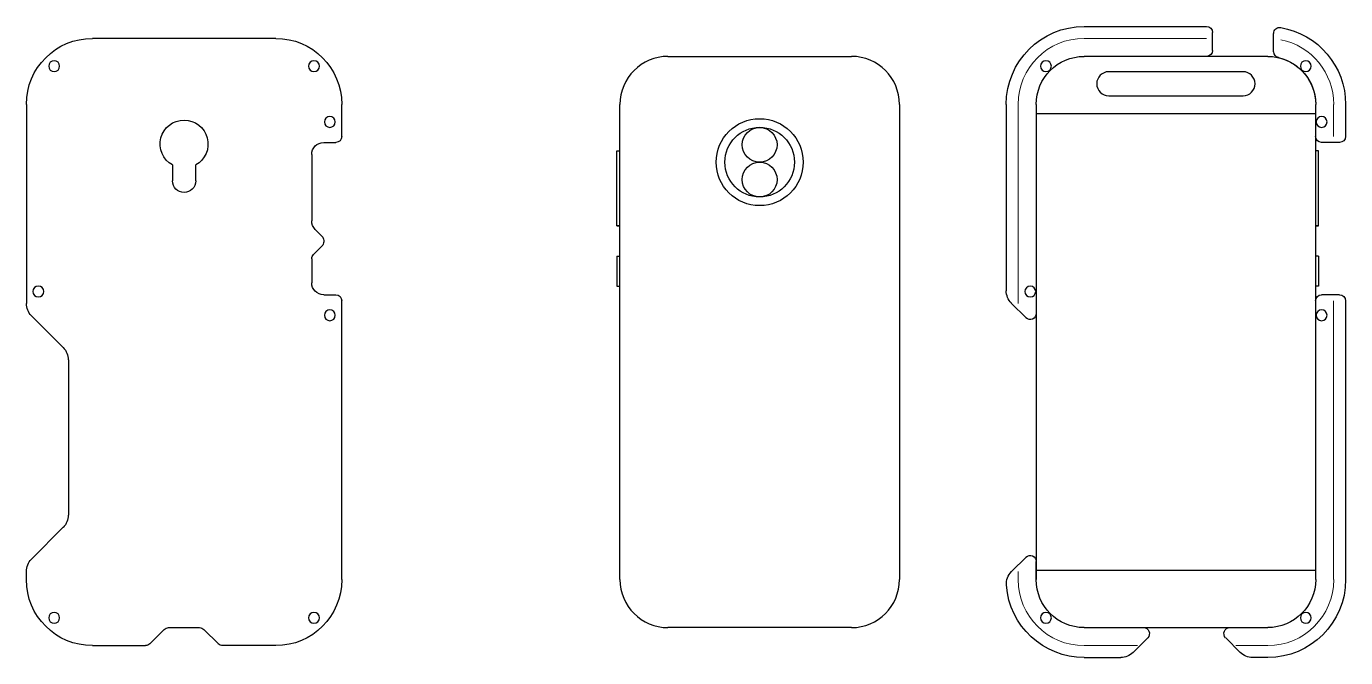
# Model space of a CAD drawing. Header units: inches. Extents: x -6.2 to 19.1, y -0.3 to 14.3.
# Drawn here: x -6.19 to 7.56, y -0.31 to 6.26 of the extents above; entities that cross this region are included whole.
import ezdxf

# ---------------------------------------------------------------- set-up
doc = ezdxf.new("R2010")
doc.units = ezdxf.units.IN
doc.header["$MEASUREMENT"] = 0
doc.layers.add('NOPLOT', color=40, linetype='Continuous', lineweight=5)

# ---------------------------------------------------------------- blocks, each defined once
blk = doc.blocks.new('PhoneOutline')
for p, q in [((-0.937, 3.636), (0.976, 3.636)), ((-1.437, -1.816), (-1.437, 3.136)), ((1.476, 3.136), (1.476, -1.816)), ((-1.468, 2.651), (-1.437, 2.651)), ((-1.468, 1.87), (-1.468, 2.651)), ((-1.468, 1.87), (-1.437, 1.87)), ((-1.437, 1.87), (-1.468, 1.87)), ((-1.468, 1.553), (-1.437, 1.553)), ((-1.468, 1.553), (-1.468, 1.241)), ((-1.468, 1.241), (-1.437, 1.241)), ((0.976, -2.316), (-0.937, -2.316))]:
    blk.add_line(p, q)
for centre, start, end in [((-0.937, 3.136), 90, 180), ((0.976, 3.136), 0, 90), ((-0.937, -1.816), 180, 270), ((0.976, -1.816), 270, 0)]:
    blk.add_arc(centre, 0.5, start, end)
blk = doc.blocks.new('Layer2')
at = {"color": 0}
for p, q in [((2.12, 2.311), (2.12, 2.502)), ((2.757, 2.325), (2.757, 2.512)), ((4.095, 2.575), (2.82, 2.575)), ((2.82, 2.262), (4.095, 2.262)), ((1.37, 1.762), (1.37, 1.428)), ((1.682, 1.428), (1.682, 1.762)), ((4.595, 1.762), (4.595, -0.417)), ((4.907, 1.762), (4.907, -0.18)), ((1.432, 1.366), (1.62, 1.366)), ((1.432, -0.221), (1.62, -0.221)), ((1.37, -0.284), (1.37, -3.19)), ((1.682, -3.19), (1.682, -0.284)), ((4.701, -0.462), (4.854, -0.309)), ((4.595, -3.19), (4.595, -3)), ((4.701, -2.955), (4.852, -3.106)), ((2.576, -3.69), (2.182, -3.69)), ((4.095, -3.69), (3.477, -3.69)), ((2.62, -3.797), (2.468, -3.949)), ((3.433, -3.797), (3.585, -3.949)), ((2.182, -4.002), (2.339, -4.002)), ((4.095, -4.002), (3.714, -4.002))]:
    blk.add_line(p, q, dxfattribs=at)
for centre, radius in [((1.785, 2.16), 0.0567), ((4.493, 2.16), 0.0567), ((1.62, 1.579), 0.0568), ((4.657, -0.188), 0.0567), ((1.62, -0.435), 0.0568), ((1.785, -3.588), 0.0567), ((4.493, -3.588), 0.0567)]:
    blk.add_circle(centre, radius, dxfattribs=at)
for centre, radius, start, end in [((2.182, 1.762), 0.812, 99.5941, 180), ((2.057, 2.502), 0.0625, 0, 99.5941), ((2.82, 2.512), 0.0625, 90, 180), ((4.095, 1.762), 0.812, 0, 90), ((2.182, 1.762), 0.5, 102.8396, 180), ((2.057, 2.311), 0.0625, 282.8396, 0), ((2.82, 2.325), 0.0625, 180, 270), ((4.095, 1.762), 0.5, 0, 90), ((1.432, 1.428), 0.0625, 180, 270), ((1.62, 1.428), 0.0625, 270, 0), ((1.432, -0.284), 0.0625, 90, 180), ((1.62, -0.284), 0.0625, 0, 90), ((4.725, -0.18), 0.182, 315, 0), ((4.657, -0.417), 0.0625, 180, 315), ((4.657, -3), 0.0625, 45, 180), ((4.723, -3.235), 0.182, 355.8788, 45), ((2.182, -3.19), 0.812, 180, 270), ((2.182, -3.19), 0.5, 180, 270), ((4.095, -3.19), 0.5, 270, 0), ((4.095, -3.19), 0.812, 270, 355.8788), ((2.576, -3.752), 0.0625, 315, 90), ((3.477, -3.752), 0.0625, 90, 225), ((2.339, -3.82), 0.182, 270, 315), ((3.714, -3.82), 0.182, 225, 270)]:
    blk.add_arc(centre, radius, start, end, dxfattribs=at)
at = {"layer": 'NOPLOT'}
for p, q in [((2.82, 2.45), (4.095, 2.45)), ((1.495, 1.428), (1.495, 1.762)), ((4.782, 1.762), (4.782, -0.312)), ((1.495, -3.19), (1.495, -0.284)), ((4.782, -3.19), (4.782, -3.105)), ((2.514, -3.877), (2.182, -3.877)), ((4.095, -3.877), (3.539, -3.877))]:
    blk.add_line(p, q, dxfattribs=at)
for centre, start, end in [((2.182, 1.762), 101.537, 180), ((4.095, 1.762), 0, 90), ((2.182, -3.19), 180, 270), ((4.095, -3.19), 270, 0)]:
    blk.add_arc(centre, 0.688, start, end, dxfattribs=at)
blk = doc.blocks.new('FacePlate')
at = {"color": 0}
for p, q in [((-0.957, 0.188), (0.955, 0.188)), ((-1.645, -0.834), (-1.645, -0.5)), ((1.643, -0.5), (1.643, -2.574)), ((-1.456, -0.897), (-1.582, -0.897)), ((-1.331, -1.022), (-1.331, -1.714)), ((-0.122, -1.297), (-0.122, -1.131)), ((0.121, -1.131), (0.121, -1.297)), ((-1.456, -1.917), (-1.456, -1.932)), ((-1.368, -1.803), (-1.438, -1.873)), ((-1.35, -2.065), (-1.438, -1.976)), ((-1.331, -2.109), (-1.331, -2.358)), ((-1.645, -5.452), (-1.645, -2.546)), ((-1.493, -2.483), (-1.582, -2.483)), ((-1.456, -2.483), (-1.493, -2.483)), ((1.589, -2.703), (1.259, -3.034)), ((1.205, -3.163), (1.205, -4.779)), ((1.589, -5.238), (1.259, -4.907)), ((1.643, -5.452), (1.643, -5.367)), ((-0.358, -6.121), (-0.207, -5.97)), ((0.161, -5.952), (-0.163, -5.952)), ((0.356, -6.121), (0.205, -5.97)), ((-0.957, -6.14), (-0.402, -6.14)), ((0.955, -6.14), (0.4, -6.14))]:
    blk.add_line(p, q, dxfattribs=at)
for centre in [(-1.355, -0.102), (1.353, -0.102), (-1.52, -0.683), (1.518, -2.45), (-1.52, -2.697), (-1.355, -5.85), (1.353, -5.85)]:
    blk.add_circle(centre, 0.0568, dxfattribs=at)
for centre, radius, start, end in [((-0.957, -0.5), 0.688, 90, 180), ((0.955, -0.5), 0.688, 0, 90), ((-0.001, -0.913), 0.25, 299.078, 240.922), ((-1.582, -0.834), 0.0625, 180, 270), ((-1.456, -1.022), 0.125, 0, 90), ((-0.001, -1.297), 0.121, 180, 0), ((-1.456, -1.714), 0.125, 315, 0), ((-1.394, -1.917), 0.0625, 135, 180), ((-1.394, -1.932), 0.0625, 180, 225), ((-1.394, -2.109), 0.0625, 0, 45), ((-1.456, -2.358), 0.125, 270, 0), ((-1.582, -2.546), 0.0625, 90, 180), ((1.461, -2.574), 0.182, 315, 0), ((1.388, -3.163), 0.182, 135, 180), ((1.388, -4.779), 0.182, 180, 225), ((1.461, -5.367), 0.182, 0, 45), ((-0.957, -5.452), 0.688, 180, 270), ((0.955, -5.452), 0.688, 270, 0), ((-0.163, -6.015), 0.0625, 90, 135), ((0.161, -6.015), 0.0625, 45, 90), ((-0.402, -6.077), 0.0625, 270, 315), ((0.4, -6.077), 0.0625, 225, 270)]:
    blk.add_arc(centre, radius, start, end, dxfattribs=at)

msp = doc.modelspace()

# ---------------------------------------------------------------- linework, layer by layer
at = {"color": 251, "true_color": 0x636466}
for p, q in [((6.494, 5.792), (5.094, 5.792)), ((5.094, 5.542), (6.494, 5.542)), ((7.251, 5.352), (4.338, 5.352)), ((4.338, 0.6), (7.251, 0.6))]:
    msp.add_line(p, q, dxfattribs=at)
at = {"color": 30, "true_color": 0xf8991e}
for centre, radius in [((1.456, 4.85), 0.453), ((1.456, 4.85), 0.363), ((1.456, 5.031), 0.181), ((1.456, 4.668), 0.181)]:
    msp.add_circle(centre, radius, dxfattribs=at)
at = {"color": 251, "true_color": 0x636466}
for centre, start, end in [((5.094, 5.667), 90, 270), ((6.494, 5.667), 270, 90)]:
    msp.add_arc(centre, 0.125, start, end, dxfattribs=at)

# ---------------------------------------------------------------- block references
at = {"color": 251, "true_color": 0x636466, "xscale": -1}
for name, p in [('Layer2', (8.933, 3.69)), ('PhoneOutline', (5.814, 2.316))]:
    msp.add_blockref(name, p, dxfattribs=at)
at = {"color": 30, "true_color": 0xf8991e, "xscale": -1}
msp.add_blockref('FacePlate', (-4.544, 5.952), dxfattribs=at)
at = {"color": 30, "true_color": 0xf8991e}
msp.add_blockref('PhoneOutline', (1.437, 2.316), dxfattribs=at)

doc.saveas('drawing.dxf')
